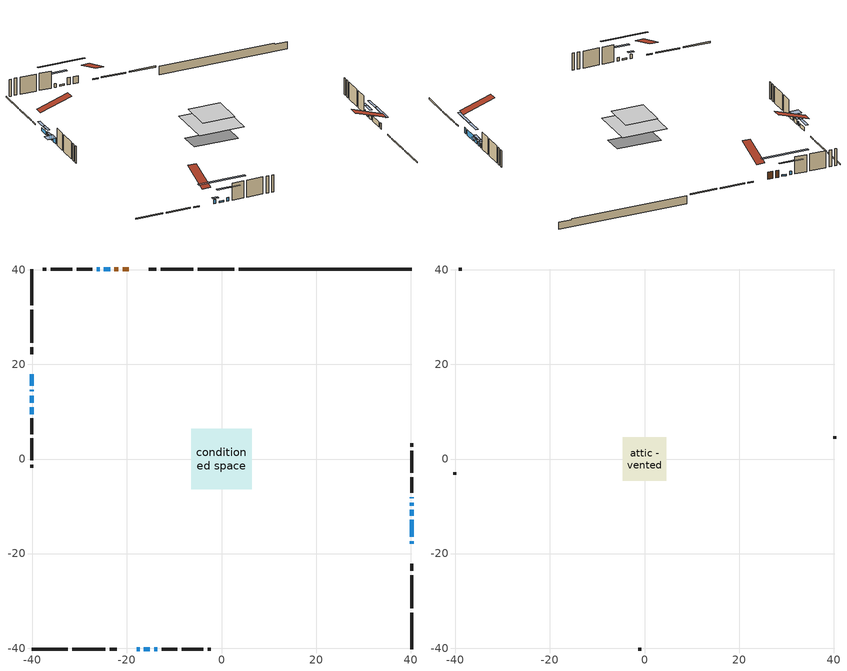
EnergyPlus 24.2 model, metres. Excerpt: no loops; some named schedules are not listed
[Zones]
conditioned space
 floor outside (Floor1 construction): -0.84,-0.84 -0.84,0.84 0.84,0.84 0.84,-0.84 z0.39
 floor outside (Floor2 construction): -0.56,-0.56 -0.56,0.56 0.56,0.56 0.56,-0.56 z0.39
 floor adiabatic (AdiabaticFloorConstruction): -6.36,-6.36 -6.36,6.36 6.36,6.36 6.36,-6.36 z2.83
 floor foundation (Slab1 construction): -6.25,-2.9 -6.25,2.9 6.25,2.9 6.25,-2.9 z-1.97
 wall outside (RimJoist1 construction): 2.67,40.18 -5.02,40.18 / -40.18,-40.18 -32.49,-40.18 / -40.18,40.18 -40.18,32.49 / 40.18,-40.18 40.18,-32.49 z0.39:0.69
 wall outside (RimJoist2 construction): -5.95,40.18 -12.89,40.18 / -31.56,-40.18 -24.61,-40.18 / -40.18,31.56 -40.18,24.61 / 40.18,-31.56 40.18,-24.61 z0.39:0.69
 wall outside (RimJoist3 construction): -13.82,40.18 -15.39,40.18 / -23.68,-40.18 -22.12,-40.18 / -40.18,23.68 -40.18,22.12 / 40.18,-23.68 40.18,-22.12 z0.39:0.69
 wall outside (AdiabaticWallConstruction 1): -19.59,40.18 -20.9,40.18 / -21.82,40.18 -22.63,40.18 z0.39:2.42
 wall outside (AdiabaticWallConstruction): 40.18,-17.91 40.18,-17.38 z0.39:1.99; -17.91,-40.18 -17.32,-40.18 / -40.18,14.59 -40.18,14.34 / -40.18,13.41 -40.18,11.91 / 40.18,-9.84 40.18,-9.23 / 40.18,-8.3 40.18,-8.05 z0.39:1.59; -40.18,17.91 -40.18,15.52 / -25.79,40.18 -26.38,40.18 / -14.2,-40.18 -13.61,-40.18 / 40.18,-11.97 40.18,-10.77 z0.39:1.38; -23.56,40.18 -24.86,40.18 z0.39:0.82; -16.4,-40.18 -15.12,-40.18 z0.39:0.77; 40.18,-16.45 40.18,-12.89 z0.39:1.89; -40.18,10.98 -40.18,9.51 z0.39:1.86
 wall outside (Wall1 construction): -27.3,40.18 -30.61,40.18 / -12.68,-40.18 -9.38,-40.18 / -40.18,8.58 -40.18,5.27 / 40.18,-7.12 40.18,-3.82 z0.39:5.27
 wall outside (Wall2 construction): -31.54,40.18 -36.12,40.18 / -8.45,-40.18 -3.87,-40.18 / -40.18,4.34 -40.18,-0.24 / 40.18,-2.89 40.18,1.69 z0.39:5.27
 wall outside (Wall3 construction): -37.05,40.18 -37.76,40.18 / -2.94,-40.18 -2.22,-40.18 / -40.18,-1.16 -40.18,-1.88 / 40.18,2.62 40.18,3.34 z0.39:5.27
 wall foundation (FoundationWall1 construction): 3.6,40.18,-1.97 3.6,40.18,0.39 36.52,40.18,0.39 36.52,40.18,0.1 40.18,40.18,0.1 40.18,40.18,-1.97
 window (WindowConstruction 11): 40.18,-17.91 40.18,-17.38 z0.39:1.99
 window (WindowConstruction 7): -17.91,-40.18 -17.32,-40.18 z0.39:1.58
 window (WindowConstruction 8): -40.18,17.91 -40.18,15.52 z0.39:1.38
 window (WindowConstruction 9): -40.18,14.59 -40.18,14.34 z0.39:1.58
 window (WindowConstruction 10): -40.18,13.41 -40.18,11.91 z0.39:1.58
 window (WindowConstruction 12): -23.56,40.18 -24.86,40.18 z0.39:0.82
 window (WindowConstruction 13): -16.4,-40.18 -15.13,-40.18 z0.39:0.77
 window (WindowConstruction): 40.18,-16.45 40.18,-12.89 z0.39:1.89
 window (WindowConstruction 1): -25.79,40.18 -26.37,40.18 z0.39:1.38
 window (WindowConstruction 2): -14.2,-40.18 -13.61,-40.18 z0.39:1.38
 window (WindowConstruction 3): -40.18,10.98 -40.18,9.51 z0.39:1.86
 window (WindowConstruction 4): 40.18,-11.97 40.18,-10.77 z0.39:1.38
 window (WindowConstruction 5): 40.18,-9.84 40.18,-9.23 z0.39:1.58
 window (WindowConstruction 6): 40.18,-8.3 40.18,-8.05 z0.39:1.58
 door (Door): -19.6,40.18 -20.9,40.18 z0.39:2.42
 door (Door 1): -21.82,40.18 -22.63,40.18 z0.39:2.42
 ceiling adiabatic (AdiabaticFloorConstruction): 6.36,-6.36 6.36,6.36 -6.36,6.36 -6.36,-6.36 z2.83
attic - vented
 floor to conditioned space (Floor3 construction Reversed): -4.57,-4.57 -4.57,4.57 4.57,4.57 4.57,-4.57 z5.27
 wall outside (Wall4 construction): -38.69,40.18 -39.25,40.18 / -1.29,-40.18 -0.74,-40.18 / -40.18,-2.81 -40.18,-3.37 / 40.18,4.27 40.18,4.83 z0.39:5.27
 roof outside (Roof1 construction): -18.67,40.18,5.27 -18.67,31.27,8.24 -16.32,31.27,8.24 -16.32,40.18,5.27; -18.84,-40.18,5.27 -18.84,-31.27,8.24 -21.19,-31.27,8.24 -21.19,-40.18,5.27; -40.18,18.84,5.27 -31.27,18.84,8.24 -31.27,21.19,8.24 -40.18,21.19,5.27; 40.18,-18.84,5.27 31.27,-18.84,8.24 31.27,-21.19,8.24 40.18,-21.19,5.27
shading: 40.18,-14.33 40.18,-20.96 40.79,-20.96 40.79,-14.33 z5.04; -16.72,-40.18 -18.52,-40.18 -18.52,-40.79 -16.72,-40.79 z2.19; -40.18,14.3 -40.18,19.13 -40.79,19.13 -40.79,14.3 z2.6; -40.18,13.12 -40.18,15.81 -40.79,15.81 -40.79,13.12 z2.8; -40.18,11.61 -40.18,13.71 -40.79,13.71 -40.79,11.61 z1.88; -30.96,40.18 -17.46,40.18 -17.46,40.79 -30.96,40.79 z6.92; -9.03,-40.18 -22.49,-40.18 -22.49,-40.79 -9.03,-40.79 z6.87; 40.18,-9.84 40.18,-19.5 40.79,-19.5 40.79,-9.84 z4.94; -29.42,40.18 -22.74,40.18 -22.74,40.79 -29.42,40.79 z4.43; -10.56,-40.18 -17.25,-40.18 -17.25,-40.79 -10.56,-40.79 z4.43; -40.18,9.21 -40.18,11.28 -42.62,11.28 -42.62,9.21 z2.16; 40.18,-10.47 40.18,-12.26 40.79,-12.26 40.79,-10.47 z1.68; 40.18,-8.01 40.18,-11.06 40.79,-11.06 40.79,-8.01 z2.8; 40.18,-6.83 40.18,-9.52 40.79,-9.52 40.79,-6.83 z2.8
[Building]
Building 1: Terrain=Suburbs
[Site:Location]
Calgary Intl AP_AB: Latitude {deg}=51.11; Longitude {deg}=-114.02; Time Zone {hr}=-7; Elevation {m}=1084; Keep Site Location Information=Yes
[Site:GroundTemperature:Shallow]
0.326196, -1.55603, -1.70677, -0.813554, 2.7722, 6.34125, 9.43543, 11.3955, 11.562, 9.96783, 6.95256, 3.49299
[Site:WaterMainsTemperature]
Calculation Method=Schedule; Temperature Schedule=mains temperature schedule
[Material] Roughness=Rough; Thermal Absorptance=0.9
Name | Thickness {m} | Conductivity {W/m-K} | Density {kg/m3} | Specific Heat {J/kg-K} | Solar Absorptance | Visible Absorptance
asphalt or fiberglass shingles | 0.00635 | 0.162714 | 1121.4 | 1465.45 | 0.4 | 0.4
ceiling loosefill ins | 0.0846667 | 0.0480833 | 16.02 | 1046.75 | 0.7 | 0.7
ceiling stud and cavity | 0.1397 | 0.0972269 | 65.682 | 1177.47 | 0.7 | 0.7
concrete 4.0 in. | 0.1016 | 1.803125 | 2242.8 | 837.4 | 0.7 | 0.7
concrete 8.0 in. | 0.2032 | 1.803125 | 2242.8 | 837.4 | 0.7 | 0.7
door material | 0.04445 | 0.053851 | 512.64 | 1214.23 | 0.7 | 0.7
exterior vertical ins | 0.0457286 | 0.029427 | 32.04 | 1214.23 | 0.7 | 0.7
floor covering | 0.0127 | 0.0433444 | 54.468 | 1339.84 | 0.6 | 0.6
floor rigid ins | 0.103632 | 0.029427 | 32.04 | 1214.23 | 0.7 | 0.7
floor rigid ins 1; wall rigid ins 1 | 0.512978 | 0.029427 | 32.04 | 1214.23 | 0.7 | 0.7
floor stud and cavity | 0.1397 | 0.164533 | 92.3553 | 1139.71 | 0.7 | 0.7
floor stud and cavity 1 | 0.1397 | 0.157043 | 92.3553 | 1139.71 | 0.7 | 0.7
floor stud and cavity 2 | 0.1397 | 1.75129 | 37.0049 | 1207.88 | 0.7 | 0.7
furniture material conditioned space 1 | 0.1524 | 0.115458 | 640.8 | 1214.23 | 0.6 | 0.6
gypsum board | 0.0127 | 0.160291 | 801 | 837.4 | 0.6 | 0.6
gypsum board 1 | 0.0127 | 0.160291 | 801 | 837.4 | 0.7 | 0.7
osb sheathing 0.5 in. | 0.0127 | 0.115458 | 512.64 | 1214.23 | 0.7 | 0.7
osb sheathing 0.75 in. | 0.01905 | 0.115458 | 512.64 | 1214.23 | 0.7 | 0.7
osb sheathing 2.0 in. | 0.0508 | 0.115458 | 512.64 | 1214.23 | 0.7 | 0.7
rim joist rigid ins; wall rigid ins | 0.051816 | 0.029427 | 32.04 | 1214.23 | 0.7 | 0.7
rim joist stud and cavity | 0.0508 | 0.0407728 | 125.044 | 1163.47 | 0.6 | 0.6
rim joist stud and cavity 1 | 0.0508 | 0.0456791 | 125.044 | 1163.47 | 0.6 | 0.6
wall stud and cavity | 0.1397 | 0.197362 | 139.0536 | 1170.24 | 0.7 | 0.7
wall stud and cavity 1 | 0.1397 | 0.194937 | 139.0536 | 1170.24 | 0.7 | 0.7
wall stud and cavity 2 | 0.1397 | 0.262716 | 139.0536 | 1170.24 | 0.7 | 0.7
wall stud and cavity 3 | 0.0889 | 6.9971 | 50.32683 | 1063.81 | 0.6 | 0.6
wall stud and cavity 4 | 0.0889 | 0.380278 | 52.3479 | 1209.89 | 0.7 | 0.7
wall stud and cavity 5 | 0.0889 | 0.391764 | 83.0341 | 1211.67 | 0.7 | 0.7
wood siding | 0.0254 | 0.102417 | 544.68 | 1172.36 | 0.4 | 0.4
wood siding 1 | 0.00254 | 0.102417 | 544.68 | 1172.36 | 0.4 | 0.4
wood siding 2; wood siding 3; wood siding 4 | 0.0254 | 0.102417 | 544.68 | 1172.36 | 0.7 | 0.7
[WindowMaterial:SimpleGlazingSystem]
Name | U-Factor {W/m2-K} | Solar Heat Gain Coefficient
WindowMaterial | 1.78119 | 0.54
WindowMaterial 1 | 2.39157 | 0.47
WindowMaterial 10 | 5.56103 | 0.55
WindowMaterial 11 | 5.80348 | 0.53
WindowMaterial 2 | 2.00547 | 0.43
WindowMaterial 3 | 1.86863 | 0.64
WindowMaterial 4 | 1.87715 | 0.49
WindowMaterial 5 | 1.97367 | 0.44
WindowMaterial 6 | 2.1196 | 0.46
WindowMaterial 7 | 1.98503 | 0.44
WindowMaterial 8 | 1.87999 | 0.63
WindowMaterial 9 | 1.81242 | 0.52
[Construction]
AdiabaticFloorConstruction: floor stud and cavity 2, floor rigid ins 1, osb sheathing 0.75 in., floor covering
AdiabaticWallConstruction: wood siding 3, wall rigid ins 1, wall stud and cavity 4, gypsum board
AdiabaticWallConstruction 1: wood siding 4, wall rigid ins 1, wall stud and cavity 4, gypsum board
Door; Door 1: door material
Floor1 construction: floor stud and cavity, floor rigid ins, osb sheathing 0.75 in., floor covering
Floor2 construction: floor stud and cavity 1, floor rigid ins, osb sheathing 0.75 in., floor covering
Floor3 construction Reversed: gypsum board, ceiling stud and cavity, ceiling loosefill ins
FoundationWall1 construction: concrete 8.0 in., gypsum board 1
furniture construction conditioned space 1: furniture material conditioned space 1
PartitionWallConstruction: gypsum board, wall stud and cavity 5, gypsum board
RimJoist1 construction; RimJoist2 construction: wood siding 2, rim joist rigid ins, osb sheathing 2.0 in., rim joist stud and cavity
RimJoist3 construction: wood siding 2, rim joist rigid ins, osb sheathing 2.0 in., rim joist stud and cavity 1
Roof1 construction: asphalt or fiberglass shingles
Slab1 construction: concrete 4.0 in.
Wall1 construction: wood siding, wall rigid ins, osb sheathing 0.5 in., wall stud and cavity, gypsum board
Wall2 construction: wood siding, wall rigid ins, osb sheathing 0.5 in., wall stud and cavity 1, gypsum board
Wall3 construction: wood siding, wall rigid ins, osb sheathing 0.5 in., wall stud and cavity 2, gypsum board
Wall4 construction: wood siding 1, wall stud and cavity 3
WindowConstruction: WindowMaterial
WindowConstruction 1: WindowMaterial 1
WindowConstruction 10: WindowMaterial 8
WindowConstruction 11: WindowMaterial 9
WindowConstruction 12: WindowMaterial 10
WindowConstruction 13: WindowMaterial 11
WindowConstruction 2: WindowMaterial 2
WindowConstruction 3: WindowMaterial 3
WindowConstruction 4; WindowConstruction 8: WindowMaterial 4
WindowConstruction 5: WindowMaterial 5
WindowConstruction 6; WindowConstruction 9: WindowMaterial 6
WindowConstruction 7: WindowMaterial 7
[Zone] Multiplier=1; Part of Total Floor Area=Yes
Name | Volume {m3}
attic - vented | 40.2936
conditioned space | 611.2
[Space]
Name | Zone | Volume {m3}
attic - vented 1 | attic - vented | 40.2936
conditioned space 1 | conditioned space | 611.2
[ZoneInfiltration:EffectiveLeakageArea]
infil attic - vented 1: Zone or Space=attic - vented 1; Schedule=Always On Discrete; Effective Air Leakage Area {cm2}=2866.63; Stack Coefficient=0.000545563; Wind Coefficient=1.57813e-05
[ZoneMixing]
whole house fan mix: Zone or Space=attic - vented; Schedule=Always On Continuous; Design Flow Rate Calculation Method=Flow/Zone; Design Flow Rate {m3/s}=0; Source Zone or Space=conditioned space
[SurfaceProperty:ExposedFoundationPerimeter]
Slab1: Exposed Perimeter Calculation Method=TotalExposedPerimeter; Total Exposed Perimeter {m}=36.577
[InternalMass] Zone or ZoneList=conditioned space; Space or SpaceList=conditioned space 1
Name | Construction | Surface Area {m2}
furniture mass conditioned space 1 | furniture construction conditioned space 1 | 95.2436
partition wall mass | PartitionWallConstruction | 238.109
[Lights]
interior lighting: Zone or ZoneList or Space or SpaceList=conditioned space 1; Schedule=interior lighting schedule; Design Level Calculation Method=LightingLevel; Lighting Level {W}=343.2; Return Air Fraction=0; Fraction Radiant=0.6; Fraction Visible=0.2; Fraction Replaceable=1
[People]
occupants: Zone or ZoneList or Space or SpaceList=conditioned space 1; Number of People Schedule=occupants schedule; Number of People Calculation Method=People; Number of People=3; Fraction Radiant=0.314171; Sensible Heat Fraction=0.56303; Activity Level Schedule=occupants activity schedule; Carbon Dioxide Generation Rate {m3/s-W}=0; Enable ASHRAE 55 Comfort Warnings=No; Mean Radiant Temperature Calculation Type=EnclosureAveraged
[ElectricEquipment] Zone or ZoneList or Space or SpaceList=conditioned space 1; Design Level Calculation Method=EquipmentLevel
Name | Schedule | Design Level {W} | Fraction Latent | Fraction Radiant | Fraction Lost
clothes dryer | clothes dryer schedule | 140.772 | 0.015 | 0.081 | 0.85
clothes washer | clothes washer schedule | 32.1985 | 0.03 | 0.162 | 0.7
cooking range | cooking range schedule | 215.147 | 0.08 | 0.432 | 0.2
dishwasher | dishwasher schedule | 66.8632 | 0.3 | 0.18 | 0.4
fridge | fridge schedule | 72.9452 | 0 | 0.6 | 0
mech vent bath fan 0 | mech vent bath fan 0 schedule | 50.2 | 0 | 0 | 1
mech vent bath fan 1 | mech vent bath fan 1 schedule | 50.2 | 0 | 0 | 1
mech vent bath fan 2 | mech vent bath fan 2 schedule | 50.2 | 0 | 0 | 1
mech vent house fan | mech vent house fan schedule | 0 | 0 | 0 | 1
mech vent house fan cfis | mech vent house fan cfis schedule | 0 | 0 | 0 | 0
mech vent range fan 0 | mech vent range fan 0 schedule | 57 | 0 | 0 | 1
misc plug loads | misc plug loads schedule | 494.7 | 0.045 | 0.513 | 0.1
whole house fan | Always On Discrete | 0 | 0 | 0 | 1
[OtherEquipment] Zone or ZoneList or Space or SpaceList=conditioned space 1; Design Level Calculation Method=EquipmentLevel
Name | Fuel Type | Schedule | Design Level {W} | Fraction Latent | Fraction Radiant | Fraction Lost
clothes dryer 1 | Electricity | clothes dryer schedule | 0 | 0.015 | 0.081 | 0.85
cooking range 1 | Electricity | cooking range schedule | 0 | 0.08 | 0.432 | 0.2
general water use latent | None | general water use schedule | 62.594 | 1 | 0 | 0
general water use sensible | None | general water use schedule | -61.6891 | 0 | 0.6 | 0
mech vent house fan latent load | None | Always On Discrete | 0 | 1 | 0 | 0
mech vent house fan sensible load | None | Always On Discrete | 0 | 0 | 0 | 0
water heater energy adjustment1 | NaturalGas | Always On Discrete | 0.01 | 0 | 0 | 1
[ZoneInfiltration:DesignFlowRate] Zone or ZoneList or Space or SpaceList=conditioned space 1; Schedule=Always On Discrete; Design Flow Rate Calculation Method=Flow/Zone; Design Flow Rate {m3/s}=0
infil flow; natural vent flow; whole house fan flow
[Foundation:Kiva]
Foundation Kiva 1: Initial Indoor Air Temperature {C}=18; Wall Height Above Grade {m}=0.389992; Wall Depth Below Slab {m}=0.2032; Custom Block Material Name 1=exterior vertical ins; Custom Block Depth 1 {m}=2.36001; Custom Block X Position 1 {m}=0.2159; Custom Block Z Position 1 {m}=0
[Foundation:Kiva:Settings]
Soil Conductivity {W/m-K}=0.849921; Soil Density {kg/m3}=1842.3; Soil Specific Heat {J/kg-K}=418.7; Ground Solar Absorptivity=0.9; Ground Thermal Absorptivity=0.9; Ground Surface Roughness {m}=0.03; Far-Field Width {m}=40; Deep-Ground Boundary Condition=ZeroFlux; Deep-Ground Depth {m}=40; Minimum Cell Dimension {m}=0.2; Maximum Cell Growth Coefficient=3; Simulation Timestep=Timestep
[Exterior:Lights]
exterior lighting: Schedule=exterior lighting schedule; Design Level {W}=75.6
[Schedule:Constant]
Name | Hourly Value
Always On Continuous; mech vent house fan schedule; mech vent house fan cfis schedule; Always On Discrete | 1
occupants activity schedule | 117.228
fridge schedule | 0
[Schedule:Week:Daily]
interior lighting schedule Week Rule - Jan1-Jan27: interior lighting schedule day, interior lighting schedule day, interior lighting schedule day, interior lighting schedule day, interior lighting schedule day, interior lighting schedule day, interior lighting schedule day, interior lighting schedule default day, interior lighting schedule default day, interior lighting schedule default day, interior lighting schedule default day, interior lighting schedule default day
interior lighting schedule Week Rule - Jan28-Feb3: interior lighting schedule day, interior lighting schedule day, interior lighting schedule day, interior lighting schedule day, interior lighting schedule day 1, interior lighting schedule day 1, interior lighting schedule day 1, interior lighting schedule default day, interior lighting schedule default day, interior lighting schedule default day, interior lighting schedule default day, interior lighting schedule default day
interior lighting schedule Week Rule - Feb4-Feb24: interior lighting schedule day 1, interior lighting schedule day 1, interior lighting schedule day 1, interior lighting schedule day 1, interior lighting schedule day 1, interior lighting schedule day 1, interior lighting schedule day 1, interior lighting schedule default day, interior lighting schedule default day, interior lighting schedule default day, interior lighting schedule default day, interior lighting schedule default day
interior lighting schedule Week Rule - Feb25-Mar3: interior lighting schedule day 1, interior lighting schedule day 1, interior lighting schedule day 1, interior lighting schedule day 1, interior lighting schedule day 2, interior lighting schedule day 2, interior lighting schedule day 2, interior lighting schedule default day, interior lighting schedule default day, interior lighting schedule default day, interior lighting schedule default day, interior lighting schedule default day
interior lighting schedule Week Rule - Mar4-Mar31: interior lighting schedule day 2, interior lighting schedule day 2, interior lighting schedule day 2, interior lighting schedule day 2, interior lighting schedule day 2, interior lighting schedule day 2, interior lighting schedule day 2, interior lighting schedule default day, interior lighting schedule default day, interior lighting schedule default day, interior lighting schedule default day, interior lighting schedule default day
interior lighting schedule Week Rule - Apr1-Apr28: interior lighting schedule day 3, interior lighting schedule day 3, interior lighting schedule day 3, interior lighting schedule day 3, interior lighting schedule day 3, interior lighting schedule day 3, interior lighting schedule day 3, interior lighting schedule default day, interior lighting schedule default day, interior lighting schedule default day, interior lighting schedule default day, interior lighting schedule default day
interior lighting schedule Week Rule - Apr29-May5: interior lighting schedule day 3, interior lighting schedule day 3, interior lighting schedule day 4, interior lighting schedule day 4, interior lighting schedule day 4, interior lighting schedule day 4, interior lighting schedule day 4, interior lighting schedule default day, interior lighting schedule default day, interior lighting schedule default day, interior lighting schedule default day, interior lighting schedule default day
interior lighting schedule Week Rule - May6-May26: interior lighting schedule day 4, interior lighting schedule day 4, interior lighting schedule day 4, interior lighting schedule day 4, interior lighting schedule day 4, interior lighting schedule day 4, interior lighting schedule day 4, interior lighting schedule default day, interior lighting schedule default day, interior lighting schedule default day, interior lighting schedule default day, interior lighting schedule default day
interior lighting schedule Week Rule - May27-Jun2: interior lighting schedule day 4, interior lighting schedule day 4, interior lighting schedule day 4, interior lighting schedule day 4, interior lighting schedule day 4, interior lighting schedule day 5, interior lighting schedule day 5, interior lighting schedule default day, interior lighting schedule default day, interior lighting schedule default day, interior lighting schedule default day, interior lighting schedule default day
interior lighting schedule Week Rule - Jun3-Jun30: interior lighting schedule day 5, interior lighting schedule day 5, interior lighting schedule day 5, interior lighting schedule day 5, interior lighting schedule day 5, interior lighting schedule day 5, interior lighting schedule day 5, interior lighting schedule default day, interior lighting schedule default day, interior lighting schedule default day, interior lighting schedule default day, interior lighting schedule default day
interior lighting schedule Week Rule - Jul1-Jul28: interior lighting schedule day 6, interior lighting schedule day 6, interior lighting schedule day 6, interior lighting schedule day 6, interior lighting schedule day 6, interior lighting schedule day 6, interior lighting schedule day 6, interior lighting schedule default day, interior lighting schedule default day, interior lighting schedule default day, interior lighting schedule default day, interior lighting schedule default day
interior lighting schedule Week Rule - Jul29-Aug4: interior lighting schedule day 6, interior lighting schedule day 6, interior lighting schedule day 6, interior lighting schedule day 7, interior lighting schedule day 7, interior lighting schedule day 7, interior lighting schedule day 7, interior lighting schedule default day, interior lighting schedule default day, interior lighting schedule default day, interior lighting schedule default day, interior lighting schedule default day
interior lighting schedule Week Rule - Aug5-Aug25: interior lighting schedule day 7, interior lighting schedule day 7, interior lighting schedule day 7, interior lighting schedule day 7, interior lighting schedule day 7, interior lighting schedule day 7, interior lighting schedule day 7, interior lighting schedule default day, interior lighting schedule default day, interior lighting schedule default day, interior lighting schedule default day, interior lighting schedule default day
interior lighting schedule Week Rule - Aug26-Sep1: interior lighting schedule day 7, interior lighting schedule day 7, interior lighting schedule day 7, interior lighting schedule day 7, interior lighting schedule day 7, interior lighting schedule day 7, interior lighting schedule day 8, interior lighting schedule default day, interior lighting schedule default day, interior lighting schedule default day, interior lighting schedule default day, interior lighting schedule default day
interior lighting schedule Week Rule - Sep2-Sep29: interior lighting schedule day 8, interior lighting schedule day 8, interior lighting schedule day 8, interior lighting schedule day 8, interior lighting schedule day 8, interior lighting schedule day 8, interior lighting schedule day 8, interior lighting schedule default day, interior lighting schedule default day, interior lighting schedule default day, interior lighting schedule default day, interior lighting schedule default day
interior lighting schedule Week Rule - Sep30-Oct6: interior lighting schedule day 8, interior lighting schedule day 9, interior lighting schedule day 9, interior lighting schedule day 9, interior lighting schedule day 9, interior lighting schedule day 9, interior lighting schedule day 9, interior lighting schedule default day, interior lighting schedule default day, interior lighting schedule default day, interior lighting schedule default day, interior lighting schedule default day
interior lighting schedule Week Rule - Oct7-Oct27: interior lighting schedule day 9, interior lighting schedule day 9, interior lighting schedule day 9, interior lighting schedule day 9, interior lighting schedule day 9, interior lighting schedule day 9, interior lighting schedule day 9, interior lighting schedule default day, interior lighting schedule default day, interior lighting schedule default day, interior lighting schedule default day, interior lighting schedule default day
interior lighting schedule Week Rule - Oct28-Nov3: interior lighting schedule day 9, interior lighting schedule day 9, interior lighting schedule day 9, interior lighting schedule day 9, interior lighting schedule day 10, interior lighting schedule day 10, interior lighting schedule day 10, interior lighting schedule default day, interior lighting schedule default day, interior lighting schedule default day, interior lighting schedule default day, interior lighting schedule default day
interior lighting schedule Week Rule - Nov4-Nov24: interior lighting schedule day 10, interior lighting schedule day 10, interior lighting schedule day 10, interior lighting schedule day 10, interior lighting schedule day 10, interior lighting schedule day 10, interior lighting schedule day 10, interior lighting schedule default day, interior lighting schedule default day, interior lighting schedule default day, interior lighting schedule default day, interior lighting schedule default day
interior lighting schedule Week Rule - Nov25-Dec1: interior lighting schedule day 10, interior lighting schedule day 10, interior lighting schedule day 10, interior lighting schedule day 10, interior lighting schedule day 10, interior lighting schedule day 10, interior lighting schedule day 11, interior lighting schedule default day, interior lighting schedule default day, interior lighting schedule default day, interior lighting schedule default day, interior lighting schedule default day
interior lighting schedule Week Rule - Dec2-Dec31: interior lighting schedule day 11, interior lighting schedule day 11, interior lighting schedule day 11, interior lighting schedule day 11, interior lighting schedule day 11, interior lighting schedule day 11, interior lighting schedule day 11, interior lighting schedule default day, interior lighting schedule default day, interior lighting schedule default day, interior lighting schedule default day, interior lighting schedule default day
occupants schedule Week Rule - Jan1-Dec31: occupants schedule day, occupants schedule day, occupants schedule day, occupants schedule day, occupants schedule day, occupants schedule day, occupants schedule day, occupants schedule default day, occupants schedule default day, occupants schedule default day, occupants schedule default day, occupants schedule default day
clothes dryer schedule Week Rule - Jan1-Dec31: clothes dryer schedule day, clothes dryer schedule day, clothes dryer schedule day, clothes dryer schedule day, clothes dryer schedule day, clothes dryer schedule day, clothes dryer schedule day, clothes dryer schedule default day, clothes dryer schedule default day, clothes dryer schedule default day, clothes dryer schedule default day, clothes dryer schedule default day
clothes washer schedule Week Rule - Jan1-Dec31: clothes washer schedule day, clothes washer schedule day, clothes washer schedule day, clothes washer schedule day, clothes washer schedule day, clothes washer schedule day, clothes washer schedule day, clothes washer schedule default day, clothes washer schedule default day, clothes washer schedule default day, clothes washer schedule default day, clothes washer schedule default day
cooking range schedule Week Rule - Jan1-Dec31: cooking range schedule day, cooking range schedule day, cooking range schedule day, cooking range schedule day, cooking range schedule day, cooking range schedule day, cooking range schedule day, cooking range schedule default day, cooking range schedule default day, cooking range schedule default day, cooking range schedule default day, cooking range schedule default day
dishwasher schedule Week Rule - Jan1-Dec31: dishwasher schedule day, dishwasher schedule day, dishwasher schedule day, dishwasher schedule day, dishwasher schedule day, dishwasher schedule day, dishwasher schedule day, dishwasher schedule default day, dishwasher schedule default day, dishwasher schedule default day, dishwasher schedule default day, dishwasher schedule default day
mech vent bath fan 0 schedule Week Rule - Jan1-Dec31: mech vent bath fan 0 schedule day, mech vent bath fan 0 schedule day, mech vent bath fan 0 schedule day, mech vent bath fan 0 schedule day, mech vent bath fan 0 schedule day, mech vent bath fan 0 schedule day, mech vent bath fan 0 schedule day, mech vent bath fan 0 schedule default day, mech vent bath fan 0 schedule default day, mech vent bath fan 0 schedule default day, mech vent bath fan 0 schedule default day, mech vent bath fan 0 schedule default day
mech vent bath fan 1 schedule Week Rule - Jan1-Dec31: mech vent bath fan 1 schedule day, mech vent bath fan 1 schedule day, mech vent bath fan 1 schedule day, mech vent bath fan 1 schedule day, mech vent bath fan 1 schedule day, mech vent bath fan 1 schedule day, mech vent bath fan 1 schedule day, mech vent bath fan 1 schedule default day, mech vent bath fan 1 schedule default day, mech vent bath fan 1 schedule default day, mech vent bath fan 1 schedule default day, mech vent bath fan 1 schedule default day
mech vent bath fan 2 schedule Week Rule - Jan1-Dec31: mech vent bath fan 2 schedule day, mech vent bath fan 2 schedule day, mech vent bath fan 2 schedule day, mech vent bath fan 2 schedule day, mech vent bath fan 2 schedule day, mech vent bath fan 2 schedule day, mech vent bath fan 2 schedule day, mech vent bath fan 2 schedule default day, mech vent bath fan 2 schedule default day, mech vent bath fan 2 schedule default day, mech vent bath fan 2 schedule default day, mech vent bath fan 2 schedule default day
mech vent range fan 0 schedule Week Rule - Jan1-Dec31: mech vent range fan 0 schedule day, mech vent range fan 0 schedule day, mech vent range fan 0 schedule day, mech vent range fan 0 schedule day, mech vent range fan 0 schedule day, mech vent range fan 0 schedule day, mech vent range fan 0 schedule day, mech vent range fan 0 schedule default day, mech vent range fan 0 schedule default day, mech vent range fan 0 schedule default day, mech vent range fan 0 schedule default day, mech vent range fan 0 schedule default day
misc plug loads schedule Week Rule - Jan1-Dec31: misc plug loads schedule day, misc plug loads schedule day, misc plug loads schedule day, misc plug loads schedule day, misc plug loads schedule day, misc plug loads schedule day, misc plug loads schedule day, misc plug loads schedule default day, misc plug loads schedule default day, misc plug loads schedule default day, misc plug loads schedule default day, misc plug loads schedule default day
general water use schedule Week Rule - Jan1-Dec31: general water use schedule day, general water use schedule day, general water use schedule day, general water use schedule day, general water use schedule day, general water use schedule day, general water use schedule day, general water use schedule default day, general water use schedule default day, general water use schedule default day, general water use schedule default day, general water use schedule default day
exterior lighting schedule Week Rule - Jan1-Jan27: exterior lighting schedule day, exterior lighting schedule day, exterior lighting schedule day, exterior lighting schedule day, exterior lighting schedule day, exterior lighting schedule day, exterior lighting schedule day, exterior lighting schedule default day, exterior lighting schedule default day, exterior lighting schedule default day, exterior lighting schedule default day, exterior lighting schedule default day
exterior lighting schedule Week Rule - Jan28-Feb3: exterior lighting schedule day, exterior lighting schedule day, exterior lighting schedule day, exterior lighting schedule day, exterior lighting schedule day 1, exterior lighting schedule day 1, exterior lighting schedule day 1, exterior lighting schedule default day, exterior lighting schedule default day, exterior lighting schedule default day, exterior lighting schedule default day, exterior lighting schedule default day
exterior lighting schedule Week Rule - Feb4-Feb24: exterior lighting schedule day 1, exterior lighting schedule day 1, exterior lighting schedule day 1, exterior lighting schedule day 1, exterior lighting schedule day 1, exterior lighting schedule day 1, exterior lighting schedule day 1, exterior lighting schedule default day, exterior lighting schedule default day, exterior lighting schedule default day, exterior lighting schedule default day, exterior lighting schedule default day
exterior lighting schedule Week Rule - Feb25-Mar3: exterior lighting schedule day 1, exterior lighting schedule day 1, exterior lighting schedule day 1, exterior lighting schedule day 1, exterior lighting schedule day 2, exterior lighting schedule day 2, exterior lighting schedule day 2, exterior lighting schedule default day, exterior lighting schedule default day, exterior lighting schedule default day, exterior lighting schedule default day, exterior lighting schedule default day
exterior lighting schedule Week Rule - Mar4-Mar31: exterior lighting schedule day 2, exterior lighting schedule day 2, exterior lighting schedule day 2, exterior lighting schedule day 2, exterior lighting schedule day 2, exterior lighting schedule day 2, exterior lighting schedule day 2, exterior lighting schedule default day, exterior lighting schedule default day, exterior lighting schedule default day, exterior lighting schedule default day, exterior lighting schedule default day
exterior lighting schedule Week Rule - Apr1-Apr28: exterior lighting schedule day 3, exterior lighting schedule day 3, exterior lighting schedule day 3, exterior lighting schedule day 3, exterior lighting schedule day 3, exterior lighting schedule day 3, exterior lighting schedule day 3, exterior lighting schedule default day, exterior lighting schedule default day, exterior lighting schedule default day, exterior lighting schedule default day, exterior lighting schedule default day
exterior lighting schedule Week Rule - Apr29-May5: exterior lighting schedule day 3, exterior lighting schedule day 3, exterior lighting schedule day 4, exterior lighting schedule day 4, exterior lighting schedule day 4, exterior lighting schedule day 4, exterior lighting schedule day 4, exterior lighting schedule default day, exterior lighting schedule default day, exterior lighting schedule default day, exterior lighting schedule default day, exterior lighting schedule default day
[Schedule:Year]
interior lighting schedule: interior lighting schedule Week Rule - Jan1-Jan27, 1, 1, 1, 27, interior lighting schedule Week Rule - Jan28-Feb3, 1, 28, 2, 3, interior lighting schedule Week Rule - Feb4-Feb24, 2, 4, 2, 24, interior lighting schedule Week Rule - Feb25-Mar3, 2, 25, 3, 3, interior lighting schedule Week Rule - Mar4-Mar31, 3, 4, 3, 31, interior lighting schedule Week Rule - Apr1-Apr28, 4, 1, 4, 28, interior lighting schedule Week Rule - Apr29-May5, 4, 29, 5, 5, interior lighting schedule Week Rule - May6-May26, 5, 6, 5, 26, interior lighting schedule Week Rule - May27-Jun2, 5, 27, 6, 2, interior lighting schedule Week Rule - Jun3-Jun30, 6, 3, 6, 30, interior lighting schedule Week Rule - Jul1-Jul28, 7, 1, 7, 28, interior lighting schedule Week Rule - Jul29-Aug4, 7, 29, 8, 4, interior lighting schedule Week Rule - Aug5-Aug25, 8, 5, 8, 25, interior lighting schedule Week Rule - Aug26-Sep1, 8, 26, 9, 1, interior lighting schedule Week Rule - Sep2-Sep29, 9, 2, 9, 29, interior lighting schedule Week Rule - Sep30-Oct6, 9, 30, 10, 6, interior lighting schedule Week Rule - Oct7-Oct27, 10, 7, 10, 27, interior lighting schedule Week Rule - Oct28-Nov3, 10, 28, 11, 3, interior lighting schedule Week Rule - Nov4-Nov24, 11, 4, 11, 24, interior lighting schedule Week Rule - Nov25-Dec1, 11, 25, 12, 1, interior lighting schedule Week Rule - Dec2-Dec31, 12, 2, 12, 31
occupants schedule: occupants schedule Week Rule - Jan1-Dec31, 1, 1, 12, 31
clothes dryer schedule: clothes dryer schedule Week Rule - Jan1-Dec31, 1, 1, 12, 31
clothes washer schedule: clothes washer schedule Week Rule - Jan1-Dec31, 1, 1, 12, 31
cooking range schedule: cooking range schedule Week Rule - Jan1-Dec31, 1, 1, 12, 31
dishwasher schedule: dishwasher schedule Week Rule - Jan1-Dec31, 1, 1, 12, 31
mech vent bath fan 0 schedule: mech vent bath fan 0 schedule Week Rule - Jan1-Dec31, 1, 1, 12, 31
mech vent bath fan 1 schedule: mech vent bath fan 1 schedule Week Rule - Jan1-Dec31, 1, 1, 12, 31
mech vent bath fan 2 schedule: mech vent bath fan 2 schedule Week Rule - Jan1-Dec31, 1, 1, 12, 31
mech vent range fan 0 schedule: mech vent range fan 0 schedule Week Rule - Jan1-Dec31, 1, 1, 12, 31
misc plug loads schedule: misc plug loads schedule Week Rule - Jan1-Dec31, 1, 1, 12, 31
general water use schedule: general water use schedule Week Rule - Jan1-Dec31, 1, 1, 12, 31
exterior lighting schedule: exterior lighting schedule Week Rule - Jan1-Jan27, 1, 1, 1, 27, exterior lighting schedule Week Rule - Jan28-Feb3, 1, 28, 2, 3, exterior lighting schedule Week Rule - Feb4-Feb24, 2, 4, 2, 24, exterior lighting schedule Week Rule - Feb25-Mar3, 2, 25, 3, 3, exterior lighting schedule Week Rule - Mar4-Mar31, 3, 4, 3, 31, exterior lighting schedule Week Rule - Apr1-Apr28, 4, 1, 4, 28, exterior lighting schedule Week Rule - Apr29-May5, 4, 29, 5, 5, exterior lighting schedule Week Rule - May6-May26, 5, 6, 5, 26, exterior lighting schedule Week Rule - May27-Jun2, 5, 27, 6, 2, exterior lighting schedule Week Rule - Jun3-Jun30, 6, 3, 6, 30, exterior lighting schedule Week Rule - Jul1-Jul28, 7, 1, 7, 28, exterior lighting schedule Week Rule - Jul29-Aug4, 7, 29, 8, 4, exterior lighting schedule Week Rule - Aug5-Aug25, 8, 5, 8, 25, exterior lighting schedule Week Rule - Aug26-Sep1, 8, 26, 9, 1, exterior lighting schedule Week Rule - Sep2-Sep29, 9, 2, 9, 29, exterior lighting schedule Week Rule - Sep30-Oct6, 9, 30, 10, 6, exterior lighting schedule Week Rule - Oct7-Oct27, 10, 7, 10, 27, exterior lighting schedule Week Rule - Oct28-Nov3, 10, 28, 11, 3, exterior lighting schedule Week Rule - Nov4-Nov24, 11, 4, 11, 24, exterior lighting schedule Week Rule - Nov25-Dec1, 11, 25, 12, 1, exterior lighting schedule Week Rule - Dec2-Dec31, 12, 2, 12, 31
[Schedule:Compact]
mains temperature schedule: Through: 01/01, For: AllDays, Until: 24:00, 5.30611, Through: 01/02, For: AllDays, Until: 24:00, 5.24556, Through: 01/03, For: AllDays, Until: 24:00, 5.18611, Through: 01/04, For: AllDays, Until: 24:00, 5.12778, Through: 01/05, For: AllDays, Until: 24:00, 5.07, Through: 01/06, For: AllDays, Until: 24:00, 5.01278, Through: 01/07, For: AllDays, Until: 24:00, 4.95722, Through: 01/08, For: AllDays, Until: 24:00, 4.90222, Through: 01/09, For: AllDays, Until: 24:00, 4.84778, Through: 01/10, For: AllDays, Until: 24:00, 4.795, Through: 01/11, For: AllDays, Until: 24:00, 4.74278, Through: 01/12, For: AllDays, Until: 24:00, 4.69167, Through: 01/13, For: AllDays, Until: 24:00, 4.64111, Through: 01/14, For: AllDays, Until: 24:00, 4.59222, Through: 01/15, For: AllDays, Until: 24:00, 4.54389, Through: 01/16, For: AllDays, Until: 24:00, 4.49722, Through: 01/17, For: AllDays, Until: 24:00, 4.45111, Through: 01/18, For: AllDays, Until: 24:00, 4.40611, Through: 01/19, For: AllDays, Until: 24:00, 4.36222, Through: 01/20, For: AllDays, Until: 24:00, 4.32, Through: 01/21, For: AllDays, Until: 24:00, 4.27833, Through: 01/22, For: AllDays, Until: 24:00, 4.23778, Through: 01/23, For: AllDays, Until: 24:00, 4.19833, Through: 01/24, For: AllDays, Until: 24:00, 4.16056, Through: 01/25, For: AllDays, Until: 24:00, 4.12333, Through: 01/26, For: AllDays, Until: 24:00, 4.08778, Through: 01/27, For: AllDays, Until: 24:00, 4.05278, Through: 01/28, For: AllDays, Until: 24:00, 4.01944, Through: 01/29, For: AllDays, Until: 24:00, 3.98722, Through: 01/30, For: AllDays, Until: 24:00, 3.95611, Through: 01/31, For: AllDays, Until: 24:00, 3.92667, Through: 02/01, For: AllDays, Until: 24:00, 3.89778, Through: 02/02, For: AllDays, Until: 24:00, 3.87056, Through: 02/03, For: AllDays, Until: 24:00, 3.84444, Through: 02/04, For: AllDays, Until: 24:00, 3.82, Through: 02/05, For: AllDays, Until: 24:00, 3.79611, Through: 02/06, For: AllDays, Until: 24:00, 3.77389, Through: 02/07, For: AllDays, Until: 24:00, 3.75333, Through: 02/08, For: AllDays, Until: 24:00, 3.73333, Through: 02/09, For: AllDays, Until: 24:00, 3.715, Through: 02/10, For: AllDays, Until: 24:00, 3.69778, Through: 02/11, For: AllDays, Until: 24:00, 3.68222, Through: 02/12, For: AllDays, Until: 24:00, 3.66778, Through: 02/13, For: AllDays, Until: 24:00, 3.65444, Through: 02/14, For: AllDays, Until: 24:00, 3.64278, Through: 02/15, For: AllDays, Until: 24:00, 3.63222, Through: 02/16, For: AllDays, Until: 24:00, 3.62278, Through: 02/17, For: AllDays, Until: 24:00, 3.615, Through: 02/18, For: AllDays, Until: 24:00, 3.60833, Through: 02/19, For: AllDays, Until: 24:00, 3.60333, Through: 02/20, For: AllDays, Until: 24:00, 3.59944, Through: 02/21, For: AllDays, Until: 24:00, 3.59667, Through: 02/22, For: AllDays, Until: 24:00, 3.59556, Through: 02/23, For: AllDays, Until: 24:00, 3.59556, Through: 02/24, For: AllDays, Until: 24:00, 3.59722, Through: 02/25, For: AllDays, Until: 24:00, 3.6, Through: 02/26, For: AllDays, Until: 24:00, 3.60389, Through: 02/27, For: AllDays, Until: 24:00, 3.60944, Through: 02/28, For: AllDays, Until: 24:00, 3.61611, Through: 03/01, For: AllDays, Until: 24:00, 3.62444, Through: 03/02, For: AllDays, Until: 24:00, 3.63333, Through: 03/03, For: AllDays, Until: 24:00, 3.64444, Through: 03/04, For: AllDays, Until: 24:00, 3.65611, Through: 03/05, For: AllDays, Until: 24:00, 3.67, Through: 03/06, For: AllDays, Until: 24:00, 3.68444, Through: 03/07, For: AllDays, Until: 24:00, 3.70056, Through: 03/08, For: AllDays, Until: 24:00, 3.71778, Through: 03/09, For: AllDays, Until: 24:00, 3.73611, Through: 03/10, For: AllDays, Until: 24:00, 3.75611, Through: 03/11, For: AllDays, Until: 24:00, 3.77722, Through: 03/12, For: AllDays, Until: 24:00, 3.79944, Through: 03/13, For: AllDays, Until: 24:00, 3.82333, Through: 03/14, For: AllDays, Until: 24:00, 3.84833, Through: 03/15, For: AllDays, Until: 24:00, 3.87444, Through: 03/16, For: AllDays, Until: 24:00, 3.90222, Through: 03/17, For: AllDays, Until: 24:00, 3.93056, Through: 03/18, For: AllDays, Until: 24:00, 3.96056, Through: 03/19, For: AllDays, Until: 24:00, 3.99167, Through: 03/20, For: AllDays, Until: 24:00, 4.02444, Through: 03/21, For: AllDays, Until: 24:00, 4.05778, Through: 03/22, For: AllDays, Until: 24:00, 4.09278, Through: 03/23, For: AllDays, Until: 24:00, 4.12833, Through: 03/24, For: AllDays, Until: 24:00, 4.16556, Through: 03/25, For: AllDays, Until: 24:00, 4.20389, Through: 03/26, For: AllDays, Until: 24:00, 4.24333, Through: 03/27, For: AllDays, Until: 24:00, 4.28389, Through: 03/28, For: AllDays, Until: 24:00, 4.32611, Through: 03/29, For: AllDays, Until: 24:00, 4.36889, Through: 03/30, For: AllDays, Until: 24:00, 4.41278, Through: 03/31, For: AllDays, Until: 24:00, 4.45778, Through: 04/01, For: AllDays, Until: 24:00, 4.50389, Through: 04/02, For: AllDays, Until: 24:00, 4.55111, Through: 04/03, For: AllDays, Until: 24:00, 4.59944, Through: 04/04, For: AllDays, Until: 24:00, 4.64833, Through: 04/05, For: AllDays, Until: 24:00, 4.69889, Through: 04/06, For: AllDays, Until: 24:00, 4.75, Through: 04/07, For: AllDays, Until: 24:00, 4.80222, Through: 04/08, For: AllDays, Until: 24:00, 4.85556, Through: 04/09, For: AllDays, Until: 24:00, 4.91, Through: 04/10, For: AllDays, Until: 24:00, 4.965, Through: 04/11, For: AllDays, Until: 24:00, 5.02111, Through: 04/12, For: AllDays, Until: 24:00, 5.07833, Through: 04/13, For: AllDays, Until: 24:00, 5.13611, Through: 04/14, For: AllDays, Until: 24:00, 5.195, Through: 04/15, For: AllDays, Until: 24:00, 5.25444, Through: 04/16, For: AllDays, Until: 24:00, 5.315, Through: 04/17, For: AllDays, Until: 24:00, 5.37611, Through: 04/18, For: AllDays, Until: 24:00, 5.43833, Through: 04/19, For: AllDays, Until: 24:00, 5.50111, Through: 04/20, For: AllDays, Until: 24:00, 5.565, Through: 04/21, For: AllDays, Until: 24:00, 5.62944, Through: 04/22, For: AllDays, Until: 24:00, 5.69444, Through: 04/23, For: AllDays, Until: 24:00, 5.76, Through: 04/24, For: AllDays, Until: 24:00, 5.82667, Through: 04/25, For: AllDays, Until: 24:00, 5.89389, Through: 04/26, For: AllDays, Until: 24:00, 5.96167, Through: 04/27, For: AllDays, Until: 24:00, 6.03056, Through: 04/28, For: AllDays, Until: 24:00, 6.09944, Through: 04/29, For: AllDays, Until: 24:00, 6.16944, Through: 04/30, For: AllDays, Until: 24:00, 6.23944, Through: 05/01, For: AllDays, Until: 24:00, 6.31056, Through: 05/02, For: AllDays, Until: 24:00, 6.38167, Through: 05/03, For: AllDays, Until: 24:00, 6.45333, Through: 05/04, For: AllDays, Until: 24:00, 6.52611, Through: 05/05, For: AllDays, Until: 24:00, 6.59889, Through: 05/06, For: AllDays, Until: 24:00, 6.67167, Through: 05/07, For: AllDays, Until: 24:00, 6.74556, Through: 05/08, For: AllDays, Until: 24:00, 6.81944, Through: 05/09, For: AllDays, Until: 24:00, 6.89389, Through: 05/10, For: AllDays, Until: 24:00, 6.96889, Through: 05/11, For: AllDays, Until: 24:00, 7.04389, Through: 05/12, For: AllDays, Until: 24:00, 7.11944, Through: 05/13, For: AllDays, Until: 24:00, 7.195, Through: 05/14, For: AllDays, Until: 24:00, 7.27111, Through: 05/15, For: AllDays, Until: 24:00, 7.34722, Through: 05/16, For: AllDays, Until: 24:00, 7.42389, Through: 05/17, For: AllDays, Until: 24:00, 7.50056, Through: 05/18, For: AllDays, Until: 24:00, 7.57722, Through: 05/19, For: AllDays, Until: 24:00, 7.65444, Through: 05/20, For: AllDays, Until: 24:00, 7.73167, Through: 05/21, For: AllDays, Until: 24:00, 7.80889, Through: 05/22, For: AllDays, Until: 24:00, 7.88611, Through: 05/23, For: AllDays, Until: 24:00, 7.96333, Through: 05/24, For: AllDays, Until: 24:00, 8.04111, Through: 05/25, For: AllDays, Until: 24:00, 8.11833, Through: 05/26, For: AllDays, Until: 24:00, 8.19611, Through: 05/27, For: AllDays, Until: 24:00, 8.27333, Through: 05/28, For: AllDays, Until: 24:00, 8.35056, Through: 05/29, For: AllDays, Until: 24:00, 8.42778, Through: 05/30, For: AllDays, Until: 24:00, 8.505, Through: 05/31, For: AllDays, Until: 24:00, 8.58222, Through: 06/01, For: AllDays, Until: 24:00, 8.65889, Through: 06/02, For: AllDays, Until: 24:00, 8.73556, Through: 06/03, For: AllDays, Until: 24:00, 8.81222, Through: 06/04, For: AllDays, Until: 24:00, 8.88889, Through: 06/05, For: AllDays, Until: 24:00, 8.965, Through: 06/06, For: AllDays, Until: 24:00, 9.04056, Through: 06/07, For: AllDays, Until: 24:00, 9.11611, Through: 06/08, For: AllDays, Until: 24:00, 9.19167, Through: 06/09, For: AllDays, Until: 24:00, 9.26667, Through: 06/10, For: AllDays, Until: 24:00, 9.34111, Through: 06/11, For: AllDays, Until: 24:00, 9.41556, Through: 06/12, For: AllDays, Until: 24:00, 9.48889, Through: 06/13, For: AllDays, Until: 24:00, 9.56278, Through: 06/14, For: AllDays, Until: 24:00, 9.63556, Through: 06/15, For: AllDays, Until: 24:00, 9.70833, Through: 06/16, For: AllDays, Until: 24:00, 9.78, Through: 06/17, For: AllDays, Until: 24:00, 9.85167, Through: 06/18, For: AllDays, Until: 24:00, 9.92278, Through: 06/19, For: AllDays, Until: 24:00, 9.99333, Through: 06/20, For: AllDays, Until: 24:00, 10.0633, Through: 06/21, For: AllDays, Until: 24:00, 10.1328, Through: 06/22, For: AllDays, Until: 24:00, 10.2011, Through: 06/23, For: AllDays, Until: 24:00, 10.2694, Through: 06/24, For: AllDays, Until: 24:00, 10.3367, Through: 06/25, For: AllDays, Until: 24:00, 10.4039, Through: 06/26, For: AllDays, Until: 24:00, 10.47, Through: 06/27, For: AllDays, Until: 24:00, 10.5356, Through: 06/28, For: AllDays, Until: 24:00, 10.6, Through: 06/29, For: AllDays, Until: 24:00, 10.6639, Through: 06/30, For: AllDays, Until: 24:00, 10.7272, Through: 07/01, For: AllDays, Until: 24:00, 10.7894, Through: 07/02, For: AllDays, Until: 24:00, 10.8511, Through: 07/03, For: AllDays, Until: 24:00, 10.9122, Through: 07/04, For: AllDays, Until: 24:00, 10.9722, Through: 07/05, For: AllDays, Until: 24:00, 11.0311, Through: 07/06, For: AllDays, Until: 24:00, 11.0894, Through: 07/07, For: AllDays, Until: 24:00, 11.1467, Through: 07/08, For: AllDays, Until: 24:00, 11.2033, Through: 07/09, For: AllDays, Until: 24:00, 11.2589, Through: 07/10, For: AllDays, Until: 24:00, 11.3133, Through: 07/11, For: AllDays, Until: 24:00, 11.3672, Through: 07/12, For: AllDays, Until: 24:00, 11.42, Through: 07/13, For: AllDays, Until: 24:00, 11.4717, Through: 07/14, For: AllDays, Until: 24:00, 11.5222, Through: 07/15, For: AllDays, Until: 24:00, 11.5717, Through: 07/16, For: AllDays, Until: 24:00, 11.6206, Through: 07/17, For: AllDays, Until: 24:00, 11.6683, Through: 07/18, For: AllDays, Until: 24:00, 11.715, Through: 07/19, For: AllDays, Until: 24:00, 11.76, Through: 07/20, For: AllDays, Until: 24:00, 11.8044, Through: 07/21, For: AllDays, Until: 24:00, 11.8478, Through: 07/22, For: AllDays, Until: 24:00, 11.89, Through: 07/23, For: AllDays, Until: 24:00, 11.9311, Through: 07/24, For: AllDays, Until: 24:00, 11.9711, Through: 07/25, For: AllDays, Until: 24:00, 12.01, Through: 07/26, For: AllDays, Until: 24:00, 12.0478, Through: 07/27, For: AllDays, Until: 24:00, 12.0839, Through: 07/28, For: AllDays, Until: 24:00, 12.1194, Through: 07/29, For: AllDays, Until: 24:00, 12.1533, Through: 07/30, For: AllDays, Until: 24:00, 12.1861, Through: 07/31, For: AllDays, Until: 24:00, 12.2178, Through: 08/01, For: AllDays, Until: 24:00, 12.2483, Through: 08/02, For: AllDays, Until: 24:00, 12.2778, Through: 08/03, For: AllDays, Until: 24:00, 12.3056, Through: 08/04, For: AllDays, Until: 24:00, 12.3322, Through: 08/05, For: AllDays, Until: 24:00, 12.3578, Through: 08/06, For: AllDays, Until: 24:00, 12.3822, Through: 08/07, For: AllDays, Until: 24:00, 12.405, Through: 08/08, For: AllDays, Until: 24:00, 12.4267, Through: 08/09, For: AllDays, Until: 24:00, 12.4472, Through: 08/10, For: AllDays, Until: 24:00, 12.4661, Through: 08/11, For: AllDays, Until: 24:00, 12.4839, Through: 08/12, For: AllDays, Until: 24:00, 12.5006, Through: 08/13, For: AllDays, Until: 24:00, 12.5156, Through: 08/14, For: AllDays, Until: 24:00, 12.5294, Through: 08/15, For: AllDays, Until: 24:00, 12.5422, Through: 08/16, For: AllDays, Until: 24:00, 12.5533, Through: 08/17, For: AllDays, Until: 24:00, 12.5633, Through: 08/18, For: AllDays, Until: 24:00, 12.5722, Through: 08/19, For: AllDays, Until: 24:00, 12.5794, Through: 08/20, For: AllDays, Until: 24:00, 12.585, Through: 08/21, For: AllDays, Until: 24:00, 12.59, Through: 08/22, For: AllDays, Until: 24:00, 12.5933, Through: 08/23, For: AllDays, Until: 24:00, 12.595, Through: 08/24, For: AllDays, Until: 24:00, 12.5961, Through: 08/25, For: AllDays, Until: 24:00, 12.595, Through: 08/26, For: AllDays, Until: 24:00, 12.5933, Through: 08/27, For: AllDays, Until: 24:00, 12.59, Through: 08/28, For: AllDays, Until: 24:00, 12.585, Through: 08/29, For: AllDays, Until: 24:00, 12.5789, Through: 08/30, For: AllDays, Until: 24:00, 12.5717, Through: 08/31, For: AllDays, Until: 24:00, 12.5633, Through: 09/01, For: AllDays, Until: 24:00, 12.5533, Through: 09/02, For: AllDays, Until: 24:00, 12.5417, Through: 09/03, For: AllDays, Until: 24:00, 12.5289, Through: 09/04, For: AllDays, Until: 24:00, 12.515, Through: 09/05, For: AllDays, Until: 24:00, 12.5, Through: 09/06, For: AllDays, Until: 24:00, 12.4833, Through: 09/07, For: AllDays, Until: 24:00, 12.4656, Through: 09/08, For: AllDays, Until: 24:00, 12.4467, Through: 09/09, For: AllDays, Until: 24:00, 12.4261, Through: 09/10, For: AllDays, Until: 24:00, 12.4044, Through: 09/11, For: AllDays, Until: 24:00, 12.3811, Through: 09/12, For: AllDays, Until: 24:00, 12.3572, Through: 09/13, For: AllDays, Until: 24:00, 12.3317, Through: 09/14, For: AllDays, Until: 24:00, 12.3044, Through: 09/15, For: AllDays, Until: 24:00, 12.2767, Through: 09/16, For: AllDays, Until: 24:00, 12.2472, Through: 09/17, For: AllDays, Until: 24:00, 12.2167, Through: 09/18, For: AllDays, Until: 24:00, 12.185, Through: 09/19, For: AllDays, Until: 24:00, 12.1522, Through: 09/20, For: AllDays, Until: 24:00, 12.1183, Through: 09/21, For: AllDays, Until: 24:00, 12.0828, Through: 09/22, For: AllDays, Until: 24:00, 12.0461, Through: 09/23, For: AllDays, Until: 24:00, 12.0089, Through: 09/24, For: AllDays, Until: 24:00, 11.97, Through: 09/25, For: AllDays, Until: 24:00, 11.93, Through: 09/26, For: AllDays, Until: 24:00, 11.8889, Through: 09/27, For: AllDays, Until: 24:00, 11.8467, Through: 09/28, For: AllDays, Until: 24:00, 11.8033, Through: 09/29, For: AllDays, Until: 24:00, 11.7589, Through: 09/30, For: AllDays, Until: 24:00, 11.7133, Through: 10/01, For: AllDays, Until: 24:00, 11.6667, Through: 10/02, For: AllDays, Until: 24:00, 11.6189, Through: 10/03, For: AllDays, Until: 24:00, 11.5706, Through: 10/04, For: AllDays, Until: 24:00, 11.5206, Through: 10/05, For: AllDays, Until: 24:00, 11.47, Through: 10/06, For: AllDays, Until: 24:00, 11.4183, Through: 10/07, For: AllDays, Until: 24:00, 11.3656, Through: 10/08, For: AllDays, Until: 24:00, 11.3117, Through: 10/09, For: AllDays, Until: 24:00, 11.2572, Through: 10/10, For: AllDays, Until: 24:00, 11.2017, Through: 10/11, For: AllDays, Until: 24:00, 11.145, Through: 10/12, For: AllDays, Until: 24:00, 11.0878, Through: 10/13, For: AllDays, Until: 24:00, 11.0294, Through: 10/14, For: AllDays, Until: 24:00, 10.97, Through: 10/15, For: AllDays, Until: 24:00, 10.91, Through: 10/16, For: AllDays, Until: 24:00, 10.8494, Through: 10/17, For: AllDays, Until: 24:00, 10.7878, Through: 10/18, For: AllDays, Until: 24:00, 10.725, Through: 10/19, For: AllDays, Until: 24:00, 10.6617, Through: 10/20, For: AllDays, Until: 24:00, 10.5978, Through: 10/21, For: AllDays, Until: 24:00, 10.5333, Through: 10/22, For: AllDays, Until: 24:00, 10.4678, Through: 10/23, For: AllDays, Until: 24:00, 10.4017, Through: 10/24, For: AllDays, Until: 24:00, 10.3344, Through: 10/25, For: AllDays, Until: 24:00, 10.2672, Through: 10/26, For: AllDays, Until: 24:00, 10.1989, Through: 10/27, For: AllDays, Until: 24:00, 10.1306, Through: 10/28, For: AllDays, Until: 24:00, 10.0611, Through: 10/29, For: AllDays, Until: 24:00, 9.99111, Through: 10/30, For: AllDays, Until: 24:00, 9.92056, Through: 10/31, For: AllDays, Until: 24:00, 9.84944, Through: 11/01, For: AllDays, Until: 24:00, 9.77778, Through: 11/02, For: AllDays, Until: 24:00, 9.70556, Through: 11/03, For: AllDays, Until: 24:00, 9.63333, Through: 11/04, For: AllDays, Until: 24:00, 9.56, Through: 11/05, For: AllDays, Until: 24:00, 9.48667, Through: 11/06, For: AllDays, Until: 24:00, 9.41278, Through: 11/07, For: AllDays, Until: 24:00, 9.33889, Through: 11/08, For: AllDays, Until: 24:00, 9.26389, Through: 11/09, For: AllDays, Until: 24:00, 9.18889, Through: 11/10, For: AllDays, Until: 24:00, 9.11389, Through: 11/11, For: AllDays, Until: 24:00, 9.03833, Through: 11/12, For: AllDays, Until: 24:00, 8.96222, Through: 11/13, For: AllDays, Until: 24:00, 8.88611, Through: 11/14, For: AllDays, Until: 24:00, 8.81, Through: 11/15, For: AllDays, Until: 24:00, 8.73333, Through: 11/16, For: AllDays, Until: 24:00, 8.65667, Through: 11/17, For: AllDays, Until: 24:00, 8.57944, Through: 11/18, For: AllDays, Until: 24:00, 8.50278, Through: 11/19, For: AllDays, Until: 24:00, 8.42556, Through: 11/20, For: AllDays, Until: 24:00, 8.34833, Through: 11/21, For: AllDays, Until: 24:00, 8.27056, Through: 11/22, For: AllDays, Until: 24:00, 8.19333, Through: 11/23, For: AllDays, Until: 24:00, 8.11611, Through: 11/24, For: AllDays, Until: 24:00, 8.03833, Through: 11/25, For: AllDays, Until: 24:00, 7.96111, Through: 11/26, For: AllDays, Until: 24:00, 7.88389, Through: 11/27, For: AllDays, Until: 24:00, 7.80611, Through: 11/28, For: AllDays, Until: 24:00, 7.72889, Through: 11/29, For: AllDays, Until: 24:00, 7.65222, Through: 11/30, For: AllDays, Until: 24:00, 7.575, Through: 12/01, For: AllDays, Until: 24:00, 7.49833, Through: 12/02, For: AllDays, Until: 24:00, 7.42167, Through: 12/03, For: AllDays, Until: 24:00, 7.345, Through: 12/04, For: AllDays, Until: 24:00, 7.26889, Through: 12/05, For: AllDays, Until: 24:00, 7.19278, Through: 12/06, For: AllDays, Until: 24:00, 7.11722, Through: 12/07, For: AllDays, Until: 24:00, 7.04167, Through: 12/08, For: AllDays, Until: 24:00, 6.96667, Through: 12/09, For: AllDays, Until: 24:00, 6.89167, Through: 12/10, For: AllDays, Until: 24:00, 6.81722, Through: 12/11, For: AllDays, Until: 24:00, 6.74333, Through: 12/12, For: AllDays, Until: 24:00, 6.66944, Through: 12/13, For: AllDays, Until: 24:00, 6.59611, Through: 12/14, For: AllDays, Until: 24:00, 6.52333, Through: 12/15, For: AllDays, Until: 24:00, 6.45111, Through: 12/16, For: AllDays, Until: 24:00, 6.37944, Through: 12/17, For: AllDays, Until: 24:00, 6.30778, Through: 12/18, For: AllDays, Until: 24:00, 6.23722, Through: 12/19, For: AllDays, Until: 24:00, 6.16667, Through: 12/20, For: AllDays, Until: 24:00, 6.09722, Through: 12/21, For: AllDays, Until: 24:00, 6.02833, Through: 12/22, For: AllDays, Until: 24:00, 5.95944, Through: 12/23, For: AllDays, Until: 24:00, 5.89167, Through: 12/24, For: AllDays, Until: 24:00, 5.82444, Through: 12/25, For: AllDays, Until: 24:00, 5.75833, Through: 12/26, For: AllDays, Until: 24:00, 5.69222, Through: 12/27, For: AllDays, Until: 24:00, 5.62722, Through: 12/28, For: AllDays, Until: 24:00, 5.56278, Through: 12/29, For: AllDays, Until: 24:00, 5.49889, Through: 12/30, For: AllDays, Until: 24:00, 5.43611, Through: 12/31, For: AllDays, Until: 24:00, 5.37444
